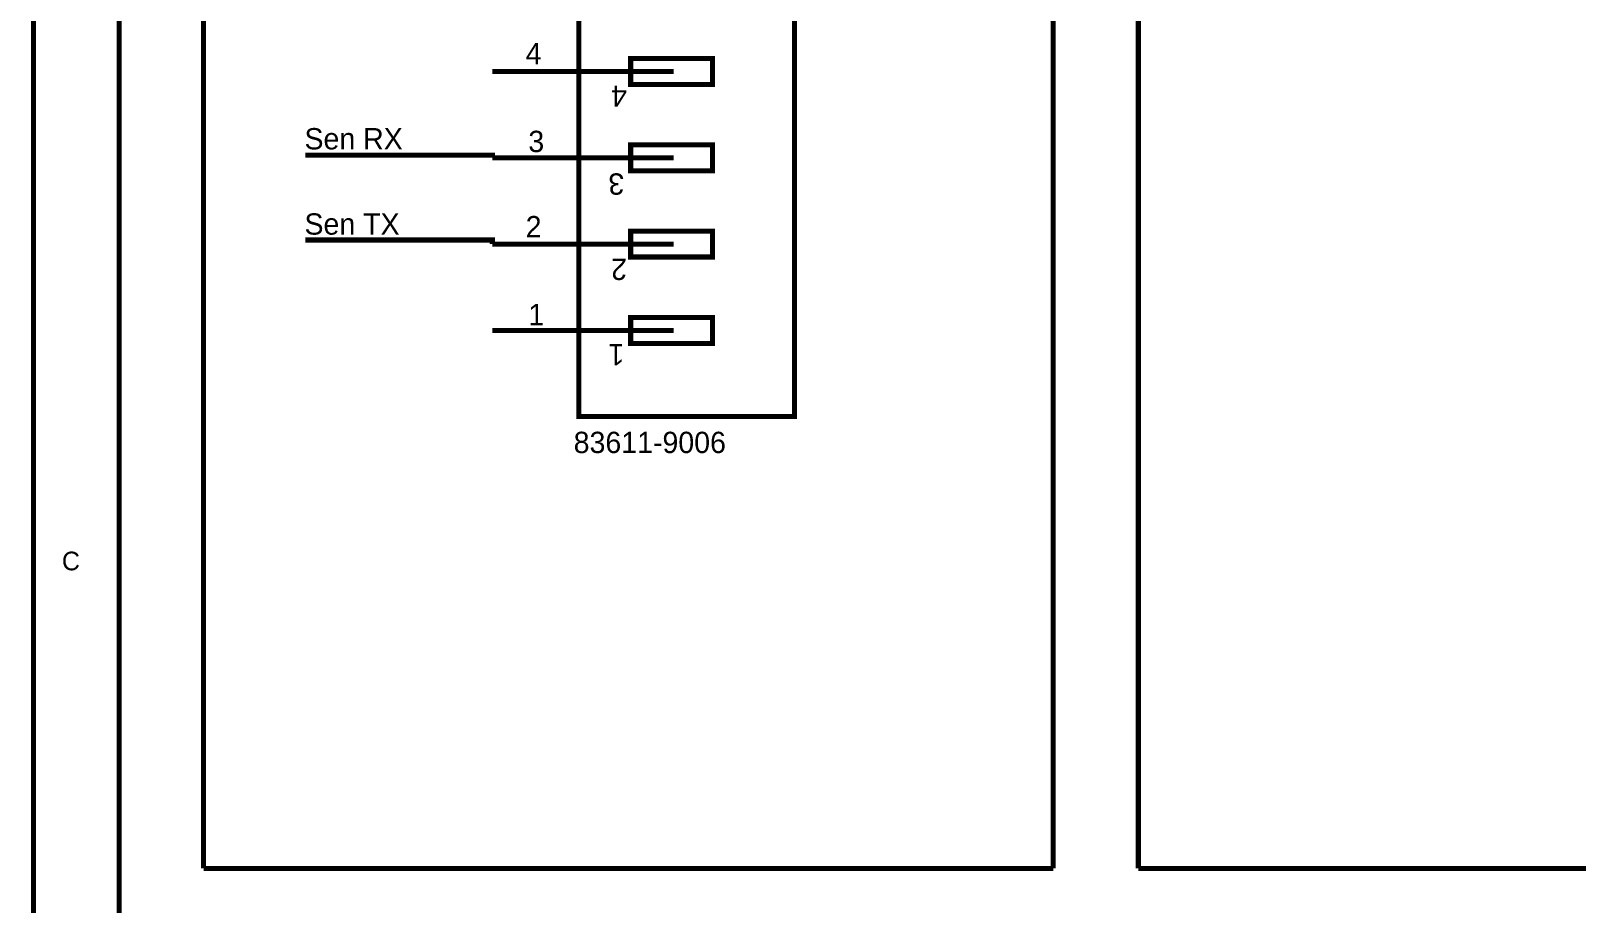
# Model space of a CAD drawing. Header units: inches. Extents: x 0 to 16.9, y 0 to 11.7.
# Drawn here: x -0.004 to 3.574, y 3.581 to 5.603 of the extents above; entities that cross this region are included whole.
import ezdxf

# ---------------------------------------------------------------- set-up
doc = ezdxf.new("R2010")
doc.units = ezdxf.units.IN
doc.header["$MEASUREMENT"] = 0
doc.layers.add('Sheet', color=255, linetype='Continuous')

msp = doc.modelspace()

# ---------------------------------------------------------------- linework, layer by layer
at = {"layer": 'Sheet'}
for points in [[(0.0019, 0.0015, 0.0118, 0.0118, 0), (0.0019, 11.6929, 0.0118, 0.0118, 0)], [(0.2002, 0.1979, 0.0118, 0.0118, 0), (0.2002, 11.4946, 0.0118, 0.0118, 0)], [(0.3958, 3.6614, 0.0118, 0.0118, 0), (0.3958, 8.1099, 0.0118, 0.0118, 0)], [(2.3636, 8.1099, 0.0118, 0.0118, 0), (2.3636, 3.6614, 0.0118, 0.0118, 0)], [(2.5607, 3.6614, 0.0118, 0.0118, 0), (2.5607, 8.1099, 0.0118, 0.0118, 0)], [(1.2649, 5.5084, 0.0118, 0.0118, 0), (1.0647, 5.5084, 0.0118, 0.0118, 0)], [(1.4848, 5.5084, 0.0118, 0.0118, 0), (1.2649, 5.5084, 0.0118, 0.0118, 0)], [(1.0647, 5.3086, 0.0118, 0.0118, 0), (1.0647, 5.3148, 0.0118, 0.0118, 0), (0.6319, 5.3148, 0.0118, 0.0118, 0)], [(1.2649, 5.3086, 0.0118, 0.0118, 0), (1.0647, 5.3086, 0.0118, 0.0118, 0)], [(1.4848, 5.3086, 0.0118, 0.0118, 0), (1.2649, 5.3086, 0.0118, 0.0118, 0)], [(1.0647, 5.1083, 0.0118, 0.0118, 0), (1.0647, 5.118, 0.0118, 0.0118, 0), (0.6319, 5.118, 0.0118, 0.0118, 0)], [(1.2649, 5.1083, 0.0118, 0.0118, 0), (1.0647, 5.1083, 0.0118, 0.0118, 0)], [(1.4848, 5.1083, 0.0118, 0.0118, 0), (1.2649, 5.1083, 0.0118, 0.0118, 0)], [(1.2649, 4.9084, 0.0118, 0.0118, 0), (1.0647, 4.9084, 0.0118, 0.0118, 0)], [(1.4848, 4.9084, 0.0118, 0.0118, 0), (1.2649, 4.9084, 0.0118, 0.0118, 0)], [(2.3636, 3.6614, 0.0118, 0.0118, 0), (0.3958, 3.6614, 0.0118, 0.0118, 0)], [(7.7168, 3.6614, 0.0118, 0.0118, 0), (2.5607, 3.6614, 0.0118, 0.0118, 0)]]:
    msp.add_lwpolyline(points, format="xyseb", dxfattribs=at)
for points in [[(0.0023, 11.6929, 0.0039, 0.0039, 0), (0.0023, 0, 0.0039, 0.0039, 0), (16.5339, 0, 0.0039, 0.0039, 0), (16.5339, 11.6929, 0.0039, 0.0039, 0), (0.0023, 11.6929, 0.0039, 0.0039, 0), (0.0023, 11.6929, 0.0039, 0.0039, 0)], [(0.2021, 11.4923, 0.0039, 0.0039, 0), (0.2021, 0.1999, 0.0039, 0.0039, 0), (16.3341, 0.1999, 0.0039, 0.0039, 0), (16.3341, 11.4923, 0.0039, 0.0039, 0), (0.2021, 11.4923, 0.0039, 0.0039, 0), (0.2021, 11.4923, 0.0039, 0.0039, 0)], [(1.2649, 7.2085, 0.0118, 0.0118, 0), (1.7645, 7.2085, 0.0118, 0.0118, 0), (1.7645, 4.7086, 0.0118, 0.0118, 0), (1.2649, 4.7086, 0.0118, 0.0118, 0), (1.2649, 7.2085, 0.0118, 0.0118, 0)], [(1.2649, 7.2085, 0.0039, 0.0039, 0), (1.2649, 4.7086, 0.0039, 0.0039, 0), (1.7645, 4.7086, 0.0039, 0.0039, 0), (1.7645, 7.2085, 0.0039, 0.0039, 0), (1.2649, 7.2085, 0.0039, 0.0039, 0), (1.2649, 7.2085, 0.0039, 0.0039, 0)], [(1.3849, 5.5385, 0.0118, 0.0118, 0), (1.5747, 5.5385, 0.0118, 0.0118, 0), (1.5747, 5.4784, 0.0118, 0.0118, 0), (1.3849, 5.4784, 0.0118, 0.0118, 0), (1.3849, 5.5385, 0.0118, 0.0118, 0)], [(1.3849, 5.5385, 0.0039, 0.0039, 0), (1.3849, 5.4784, 0.0039, 0.0039, 0), (1.5747, 5.4784, 0.0039, 0.0039, 0), (1.5747, 5.5385, 0.0039, 0.0039, 0), (1.3849, 5.5385, 0.0039, 0.0039, 0), (1.3849, 5.5385, 0.0039, 0.0039, 0)], [(1.3849, 5.3387, 0.0118, 0.0118, 0), (1.5747, 5.3387, 0.0118, 0.0118, 0), (1.5747, 5.2785, 0.0118, 0.0118, 0), (1.3849, 5.2785, 0.0118, 0.0118, 0), (1.3849, 5.3387, 0.0118, 0.0118, 0)], [(1.3849, 5.3387, 0.0039, 0.0039, 0), (1.3849, 5.2785, 0.0039, 0.0039, 0), (1.5747, 5.2785, 0.0039, 0.0039, 0), (1.5747, 5.3387, 0.0039, 0.0039, 0), (1.3849, 5.3387, 0.0039, 0.0039, 0), (1.3849, 5.3387, 0.0039, 0.0039, 0)], [(1.3849, 5.1384, 0.0118, 0.0118, 0), (1.5747, 5.1384, 0.0118, 0.0118, 0), (1.5747, 5.0786, 0.0118, 0.0118, 0), (1.3849, 5.0786, 0.0118, 0.0118, 0), (1.3849, 5.1384, 0.0118, 0.0118, 0)], [(1.3849, 5.1384, 0.0039, 0.0039, 0), (1.3849, 5.0786, 0.0039, 0.0039, 0), (1.5747, 5.0786, 0.0039, 0.0039, 0), (1.5747, 5.1384, 0.0039, 0.0039, 0), (1.3849, 5.1384, 0.0039, 0.0039, 0), (1.3849, 5.1384, 0.0039, 0.0039, 0)], [(1.3849, 4.9385, 0.0118, 0.0118, 0), (1.5747, 4.9385, 0.0118, 0.0118, 0), (1.5747, 4.8783, 0.0118, 0.0118, 0), (1.3849, 4.8783, 0.0118, 0.0118, 0), (1.3849, 4.9385, 0.0118, 0.0118, 0)], [(1.3849, 4.9385, 0.0039, 0.0039, 0), (1.3849, 4.8783, 0.0039, 0.0039, 0), (1.5747, 4.8783, 0.0039, 0.0039, 0), (1.5747, 4.9385, 0.0039, 0.0039, 0), (1.3849, 4.9385, 0.0039, 0.0039, 0), (1.3849, 4.9385, 0.0039, 0.0039, 0)]]:
    msp.add_lwpolyline(points, format="xyseb", close=True, dxfattribs=at)

# ---------------------------------------------------------------- texts
for s, height, p in [('4', 0.0494, (1.1419, 5.5254)), ('Sen RX', 0.04939, (0.6296, 5.3279)), ('3', 0.0494, (1.148, 5.3217)), ('Sen TX', 0.04939, (0.6296, 5.1303)), ('2', 0.0494, (1.1419, 5.1241)), ('1', 0.0494, (1.148, 4.9204)), ('83611-9006', 0.04939, (1.253, 4.6241)), ('C', 0.0432, (0.0679, 4.3524))]:
    msp.add_text(s, height=height, dxfattribs=at).set_placement(p)
for s, p in [('4', (1.3764, 5.476)), ('3', (1.3702, 5.2723)), ('2', (1.3764, 5.0747)), ('1', (1.3702, 4.8772))]:
    msp.add_text(s, height=0.0494, rotation=180, dxfattribs=at).set_placement(p)

doc.saveas('drawing.dxf')
